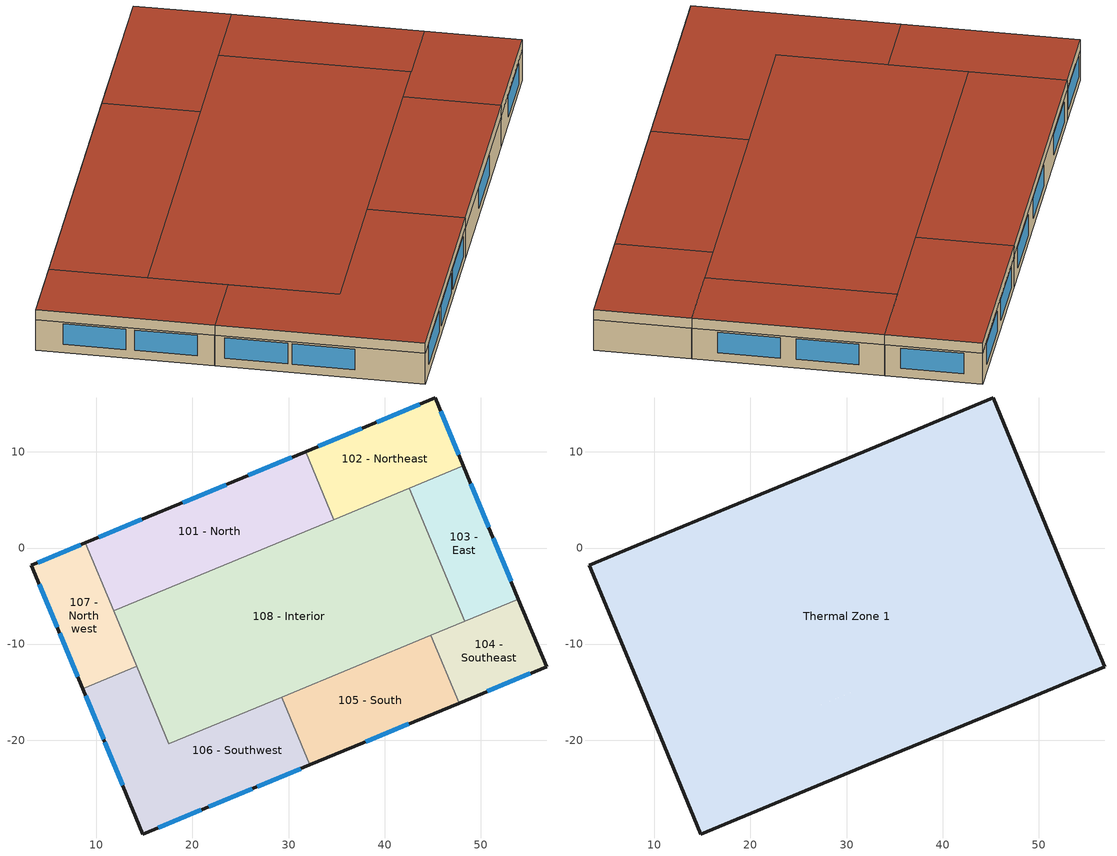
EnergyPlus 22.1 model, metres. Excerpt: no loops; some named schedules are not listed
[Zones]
101 - North
 floor adiabatic (2016 Zone 4 Slab-on-grade floor_ unheated): 11.79,-6.53 8.86,0.54 31.79,10.04 34.72,2.97 z0
 wall outside (2016 Zone 4 Above-grade steel-framed wall): 31.79,10.04 8.86,0.54 z0:2.74
 wall to 102 - Northeast (Interior Gypsum Board Wall): 34.72,2.97 31.79,10.04 z0:2.74
 wall to 108 - Interior (Interior Gypsum Board Wall): 11.79,-6.53 34.72,2.97 z0:2.74
 wall to 107 - Northwest (Interior Gypsum Board Wall): 8.86,0.54 11.79,-6.53 z0:2.74
 window (Construction 2): 14.74,2.98 10.23,1.11 / 23.51,6.61 19,4.74 / 30.33,9.43 25.83,7.57 z0.76:2.59
102 - Northeast
 floor adiabatic (2016 Zone 4 Slab-on-grade floor_ unheated): 34.72,2.97 31.79,10.04 45.27,15.62 48.2,8.55 z0
 wall outside (2016 Zone 4 Above-grade steel-framed wall): 48.2,8.55 45.27,15.62 31.79,10.04 z0:2.74
 wall to 103 - East (Interior Gypsum Board Wall): 42.58,6.22 48.2,8.55 z0:2.74
 wall to 108 - Interior (Interior Gypsum Board Wall): 34.72,2.97 42.58,6.22 z0:2.74
 window (Construction 2): 37.63,12.46 33.12,10.59 / 43.68,14.96 39.17,13.1 / 47.72,9.71 45.85,14.22 z0.76:2.59
103 - East
 floor adiabatic (2016 Zone 4 Slab-on-grade floor_ unheated): 48.33,-7.64 42.58,6.22 48.2,8.55 53.94,-5.32 z0
 wall outside (2016 Zone 4 Above-grade steel-framed wall): 53.94,-5.32 48.2,8.55 z0:2.74
 wall to 104 - Southeast (Interior Gypsum Board Wall): 48.33,-7.64 53.94,-5.32 z0:2.74
 wall to 108 - Interior (Interior Gypsum Board Wall): 42.58,6.22 48.33,-7.64 z0:2.74
 window (Construction 2): 50.83,2.19 48.96,6.7 / 53.17,-3.46 51.31,1.04 z0.76:2.59
104 - Southeast
 floor adiabatic (2016 Zone 4 Slab-on-grade floor_ unheated): 47.75,-16.14 44.83,-9.09 53.94,-5.32 56.86,-12.36 z0
 wall outside (2016 Zone 4 Above-grade steel-framed wall): 47.75,-16.14 56.86,-12.36 53.94,-5.32 z0:2.74
 wall to 105 - South (Interior Gypsum Board Wall): 44.83,-9.09 47.75,-16.14 z0:2.74
 wall to 108 - Interior (Interior Gypsum Board Wall): 48.33,-7.64 44.83,-9.09 z0:2.74
 window (Construction 2): 50.68,-14.92 55.18,-13.06 z0.76:2.59
105 - South
 floor adiabatic (2016 Zone 4 Slab-on-grade floor_ unheated): 32.2,-22.58 29.28,-15.53 44.83,-9.09 47.75,-16.14 z0
 wall outside (2016 Zone 4 Above-grade steel-framed wall): 32.2,-22.58 47.75,-16.14 z0:2.74
 wall to 106 - Southwest (Interior Gypsum Board Wall): 29.28,-15.53 32.2,-22.58 z0:2.74
 wall to 108 - Interior (Interior Gypsum Board Wall): 44.83,-9.09 29.28,-15.53 z0:2.74
 window (Construction 2): 38.02,-20.17 42.53,-18.3 z0.76:2.59
106 - Southwest
 floor adiabatic (2016 Zone 4 Slab-on-grade floor_ unheated): 14.84,-29.77 8.57,-14.64 14.18,-12.32 17.53,-20.4 29.28,-15.53 32.2,-22.58 z0
 wall outside (2016 Zone 4 Above-grade steel-framed wall): 8.57,-14.64 14.84,-29.77 32.2,-22.58 z0:2.74
 wall to 108 - Interior (Interior Gypsum Board Wall): 29.28,-15.53 17.53,-20.4 14.18,-12.32 z0:2.74
 wall to 107 - Northwest (Interior Gypsum Board Wall): 14.18,-12.32 8.57,-14.64 z0:2.74
 window (Construction 2): 26.75,-24.84 31.26,-22.97 / 21.7,-26.93 26.2,-25.06 / 16.43,-29.11 20.93,-27.25 / 10.88,-20.21 12.74,-24.72 / 8.87,-15.37 10.74,-19.88 z0.76:2.59
107 - Northwest
 floor adiabatic (2016 Zone 4 Slab-on-grade floor_ unheated): 8.57,-14.64 3.24,-1.78 8.86,0.54 14.18,-12.32 z0
 wall outside (2016 Zone 4 Above-grade steel-framed wall): 8.86,0.54 3.24,-1.78 8.57,-14.64 z0:2.74
 wall to 108 - Interior (Interior Gypsum Board Wall): 14.18,-12.32 11.79,-6.53 z0:2.74
 window (Construction 2): 6.19,-8.89 8.06,-13.4 / 4.06,-3.75 5.93,-8.26 / 8.39,0.35 3.88,-1.52 z0.76:2.59
108 - Interior
 floor adiabatic (2016 Zone 4 Slab-on-grade floor_ unheated): 17.53,-20.4 11.79,-6.53 42.58,6.22 48.33,-7.64 z0
Thermal Zone 1
 floor to 101 - North (Acoustic Tile Ceiling_Reversed): 11.79,-6.53 8.86,0.54 31.79,10.04 34.72,2.97 z2.74
 floor to 102 - Northeast (Acoustic Tile Ceiling_Reversed): 34.72,2.97 31.79,10.04 45.27,15.62 48.2,8.55 z2.74
 floor to 103 - East (Acoustic Tile Ceiling_Reversed): 48.33,-7.64 42.58,6.22 48.2,8.55 53.94,-5.32 z2.74
 floor to 104 - Southeast (Acoustic Tile Ceiling_Reversed): 47.75,-16.14 44.83,-9.09 53.94,-5.32 56.86,-12.36 z2.74
 floor to 105 - South (Acoustic Tile Ceiling_Reversed): 32.2,-22.58 29.28,-15.53 44.83,-9.09 47.75,-16.14 z2.74
 floor to 106 - Southwest (Acoustic Tile Ceiling_Reversed): 14.84,-29.77 8.57,-14.64 14.18,-12.32 17.53,-20.4 29.28,-15.53 32.2,-22.58 z2.74
 floor to 107 - Northwest (Acoustic Tile Ceiling_Reversed): 8.57,-14.64 3.24,-1.78 8.86,0.54 14.18,-12.32 z2.74
 floor to 108 - Interior (Acoustic Tile Ceiling_Reversed): 17.53,-20.4 11.79,-6.53 42.58,6.22 48.33,-7.64 z2.74
 wall outside (2016 Zone 4 Above-grade steel-framed wall): 31.79,10.04 8.86,0.54 3.24,-1.78 8.57,-14.64 14.84,-29.77 32.2,-22.58 47.75,-16.14 56.86,-12.36 53.94,-5.32 48.2,8.55 45.27,15.62 31.79,10.04 z2.74:3.66
 roof outside (2016 Zone 4 Insulation entirely above deck): 34.72,2.97 31.79,10.04 8.86,0.54 11.79,-6.53 z3.66; 48.2,8.55 45.27,15.62 31.79,10.04 34.72,2.97 z3.66; 53.94,-5.32 48.2,8.55 42.58,6.22 48.33,-7.64 z3.66; 56.86,-12.36 53.94,-5.32 44.83,-9.09 47.75,-16.14 z3.66; 47.75,-16.14 44.83,-9.09 29.28,-15.53 32.2,-22.58 z3.66; 32.2,-22.58 29.28,-15.53 17.53,-20.4 14.18,-12.32 8.57,-14.64 14.84,-29.77 z3.66; 14.18,-12.32 8.86,0.54 3.24,-1.78 8.57,-14.64 z3.66; 48.33,-7.64 42.58,6.22 11.79,-6.53 17.53,-20.4 z3.66
[Building]
SubjectBuilding
[Site:Location]
Indianapolis Intl_ IN_ USA_Site: Latitude {deg}=39.732; Longitude {deg}=-86.279; Time Zone {hr}=-5; Elevation {m}=240.792
[Site:GroundReflectance]
0.2, 0.2, 0.2, 0.2, 0.2, 0.2, 0.2, 0.2, 0.2, 0.2, 0.2, 0.2
[SizingPeriod:DesignDay] Barometric Pressure {Pa}=98465.9; Wind Direction {deg}=0; Rain Indicator=No; Snow Indicator=No
Name | Month | Day of Month | Day Type | Maximum Dry-Bulb Temperature {C} | Daily Dry-Bulb Temperature Range {deltaC} | Dry-Bulb Temperature Range Modifier Type | Humidity Condition Type | Wetbulb or DewPoint at Maximum Dry-Bulb {C} | Wind Speed {m/s} | Daylight Saving Time Indicator | Solar Model Indicator | Sky Clearness | Dry-Bulb Temperature Range Modifier Day Schedule | Humidity Condition Day Schedule | Beam Solar Day Schedule | Diffuse Solar Day Schedule
00:HDD_Indianapolis Intl_ IN_ USA | 1 | 15 | WinterDesignDay | -16.3333 | 0 | DefaultMultipliers | Wetbulb | -17.3049 | 18.04 | No | ASHRAEClearSky | 0
01:CDD_Indianapolis Intl_ IN_ USA_January | 1 | 21 | SummerDesignDay | 8.64445 |  | DifferenceSchedule | WetBulbProfileDifferenceSchedule | 8.32917 | 9.02 | No | Schedule |  | DrybulbTemperatureScheduleDayForDesignWeather_January | WetbulbTemperatureScheduleDayForDesignWeather_January | BeamRadiationScheduleDayForDesignWeather_January | DiffuseRadiationScheduleDayForDesignWeather_January
02:CDD_Indianapolis Intl_ IN_ USA_February | 2 | 21 | SummerDesignDay | 10.7222 |  | DifferenceSchedule | WetBulbProfileDifferenceSchedule | 10.7222 | 9.02 | No | Schedule |  | DrybulbTemperatureScheduleDayForDesignWeather_February | WetbulbTemperatureScheduleDayForDesignWeather_February | BeamRadiationScheduleDayForDesignWeather_February | DiffuseRadiationScheduleDayForDesignWeather_February
03:CDD_Indianapolis Intl_ IN_ USA_March | 3 | 21 | SummerDesignDay | 16.8333 |  | DifferenceSchedule | WetBulbProfileDifferenceSchedule | 16.1057 | 9.02 | Yes | Schedule |  | DrybulbTemperatureScheduleDayForDesignWeather_March | WetbulbTemperatureScheduleDayForDesignWeather_March | BeamRadiationScheduleDayForDesignWeather_March | DiffuseRadiationScheduleDayForDesignWeather_March
[Material]
Name | Roughness | Thickness {m} | Conductivity {W/m-K} | Density {kg/m3} | Specific Heat {J/kg-K} | Thermal Absorptance | Solar Absorptance | Visible Absorptance
2016 Zone 4 Above-grade steel-framed wall_3.5-in cavity_ 16-in o.c. steel frame_ R-13 batt | MediumRough | 0.0889 | 0.084131 | 54.4573 | 837.36 | 0.9 | 0.7 | 0.7
2016 Zone 4 Above-grade steel-framed wall_3/4-in HW stucco | MediumRough | 0.01905 | 1.35214 | 1922.02 | 837.36 | 0.675 | 0.675 | 0.675
2016 Zone 4 Above-grade steel-framed wall_5/8-in gypsum board; Interior Gypsum Board Wall_5/8-in gypsum board; Interior Gypsum Board Wall_5/8-in gypsum board 1 | MediumRough | 0.015875 | 0.160093 | 800.842 | 1088.57 | 0.45 | 0.45 | 0.45
2016 Zone 4 Above-grade steel-framed wall_5/8-in gypsum board 1 | MediumRough | 0.015875 | 0.160093 | 800.842 | 1088.57 | 0.9 | 0.7 | 0.7
2016 Zone 4 Above-grade steel-framed wall_R-7.5 board insulation | MediumRough | 0.0381 | 0.0288514 | 40.0421 | 1465.38 | 0.9 | 0.7 | 0.7
2016 Zone 4 Insulation entirely above deck_22-gauge steel roof deck | MediumRough | 0.0008636 | 54.4861 | 7832.24 | 502.416 | 0.45 | 0.45 | 0.45
2016 Zone 4 Insulation entirely above deck_R-30 board insulation | MediumRough | 0.1524 | 0.0288514 | 40.0421 | 1465.38 | 0.675 | 0.675 | 0.675
2016 Zone 4 Slab-on-grade floor_ unheated_6 in. HW concrete | MediumRough | 0.0762 | 1.94708 | 2242.36 | 921.096 | 0.675 | 0.675 | 0.675
2016 Zone 4 Slab-on-grade floor_ unheated_6 in. HW concrete 1 | MediumRough | 0.0762 | 1.94708 | 2242.36 | 921.096 | 0.9 | 0 | 0
Acoustic Tile Ceiling_Acoustic Tile; Acoustic Tile Ceiling_Acoustic Tile 1 | MediumRough | 0.009525 | 0.0605757 | 368.387 | 586.152 | 0.45 | 0.45 | 0.45
Interior Gypsum Board Wall_3.5-in cavity_ 16-in o.c. steel frame_ no insul | MediumRough | 0.0889 | 0.1 | 46.4488 | 1400 | 0.9 | 0.7 | 0.7
Material 1 | MediumRough | 0.0762 | 0.0288514 | 40.0421 | 1465.38 | 0.9 | 0.7 | 0.7
Material 2 | Rough | 0.3 | 1.04 | 2243 | 837 | 0.9 | 0.7 | 0.7
[WindowMaterial:SimpleGlazingSystem]
2016 Zone 4 Metal framing_ fixed: U-Factor {W/m2-K}=2.15774; Solar Heat Gain Coefficient=0.36; Visible Transmittance=0.396
[Construction]
2016 Zone 4 Above-grade steel-framed wall: 2016 Zone 4 Above-grade steel-framed wall_3/4-in HW stucco, 2016 Zone 4 Above-grade steel-framed wall_5/8-in gypsum board 1, 2016 Zone 4 Above-grade steel-framed wall_R-7.5 board insulation, 2016 Zone 4 Above-grade steel-framed wall_3.5-in cavity_ 16-in o.c. steel frame_ R-13 batt, 2016 Zone 4 Above-grade steel-framed wall_5/8-in gypsum board
2016 Zone 4 Insulation entirely above deck: 2016 Zone 4 Insulation entirely above deck_R-30 board insulation, 2016 Zone 4 Insulation entirely above deck_22-gauge steel roof deck
2016 Zone 4 Slab-on-grade floor_ unheated: 2016 Zone 4 Slab-on-grade floor_ unheated_6 in. HW concrete 1, 2016 Zone 4 Slab-on-grade floor_ unheated_6 in. HW concrete
Acoustic Tile Ceiling_Reversed: Acoustic Tile Ceiling_Acoustic Tile 1, Acoustic Tile Ceiling_Acoustic Tile
Construction 1: Material 2
Construction 2: 2016 Zone 4 Metal framing_ fixed
Interior Gypsum Board Wall: Interior Gypsum Board Wall_5/8-in gypsum board 1, Interior Gypsum Board Wall_3.5-in cavity_ 16-in o.c. steel frame_ no insul, Interior Gypsum Board Wall_5/8-in gypsum board
[Zone] Multiplier=1; Part of Total Floor Area=Yes
Name | Zone Inside Convection Algorithm
101 - North; 102 - Northeast; 103 - East; 104 - Southeast; 105 - South; 106 - Southwest; 107 - Northwest; 108 - Interior
Thermal Zone 1 | TARP
[People] Number of People Schedule=90.1 Office Occupancy_WDD_OFF; Number of People Calculation Method=Area/Person; Fraction Radiant=0.7; Sensible Heat Fraction=0.544444; Activity Level Schedule=Schedule_SchType_Constant; Carbon Dioxide Generation Rate {m3/s-W}=4.298e-08
Name | Zone or ZoneList or Space or SpaceList | Floor Area per Person {m2/person}
101 - North_People_ | 101 - North | 18.5806
102 - Northeast_People_ | 102 - Northeast | 18.5806
103 - East_People_ | 103 - East | 18.5806
104 - Southeast_People_ | 104 - Southeast | 9.290304
105 - South_People_ | 105 - South | 18.5806
106 - Southwest_People_ | 106 - Southwest | 18.5806
107 - Northwest_People_ | 107 - Northwest | 18.5806
108 - Interior_People_ | 108 - Interior | 18.5806
[Lights] Schedule=90.1 Office Lights/Elec_WDD_OFF; Design Level Calculation Method=LightingLevel; Return Air Fraction=0; Fraction Radiant=0.289; Fraction Visible=0.267; Fraction Replaceable=0
Name | Zone or ZoneList or Space or SpaceList | Lighting Level {W}
101 - North_OHLight | 101 - North | 1284.38
102 - Northeast_OHLight | 102 - Northeast | 754.518
103 - East_OHLight | 103 - East | 616.258
104 - Southeast_OHLight | 104 - Southeast | 585.148
105 - South_OHLight | 105 - South | 867.622
106 - Southwest_OHLight | 106 - Southwest | 1327.91
107 - Northwest_OHLight | 107 - Northwest | 571.411
108 - Interior_OHLight | 108 - Interior | 2943.66
[ElectricEquipment] Schedule=90.1 Office Lights/Elec_WDD_OFF; Fraction Latent=0
Name | Zone or ZoneList or Space or SpaceList | Design Level Calculation Method | Watts per Zone Floor Area {W/m2} | Fraction Radiant | Fraction Lost | Design Level {W}
101 - North_ElectricEqpt | 101 - North | Watts/Area | 8.07293 | 0.25 | 0
102 - Northeast_ElectricEqpt | 102 - Northeast | Watts/Area | 8.07293 | 0.25 | 0
103 - East_ElectricEqpt | 103 - East | Watts/Area | 8.07293 | 0.25 | 0
104 - Southeast_ElectricEqpt | 104 - Southeast | Watts/Area | 10.76391 | 0.25 | 0
105 - South_ElectricEqpt | 105 - South | Watts/Area | 8.07293 | 0.25 | 0
106 - Southwest_ElectricEqpt | 106 - Southwest | Watts/Area | 8.07293 | 0.25 | 0
107 - Northwest_ElectricEqpt | 107 - Northwest | Watts/Area | 8.07293 | 0.25 | 0
108 - Interior_ElectricEqpt | 108 - Interior | Watts/Area | 8.07293 | 0.25 | 0
Ceiling Space for 101 - North_LightHeatGainFrom_101 - North | Thermal Zone 1 | EquipmentLevel |  | 0 |  | 618.404
Ceiling Space for 102 - Northeast_LightHeatGainFrom_102 - Northeast | Thermal Zone 1 | EquipmentLevel |  | 0 |  | 363.287
Ceiling Space for 103 - East_LightHeatGainFrom_103 - East | Thermal Zone 1 | EquipmentLevel |  | 0 |  | 296.717
Ceiling Space for 104 - Southeast_LightHeatGainFrom_104 - Southeast | Thermal Zone 1 | EquipmentLevel |  | 0 |  | 281.738
Ceiling Space for 105 - South_LightHeatGainFrom_105 - South | Thermal Zone 1 | EquipmentLevel |  | 0 |  | 417.744
Ceiling Space for 106 - Southwest_LightHeatGainFrom_106 - Southwest | Thermal Zone 1 | EquipmentLevel |  | 0 |  | 639.365
Ceiling Space for 107 - Northwest_LightHeatGainFrom_107 - Northwest | Thermal Zone 1 | EquipmentLevel |  | 0 |  | 275.124
Ceiling Space for 108 - Interior_LightHeatGainFrom_108 - Interior | Thermal Zone 1 | EquipmentLevel |  | 0 |  | 1417.32
[OtherEquipment] Fuel Type=None; Schedule=GroundFloorandWallHeatLoss_Sch; Design Level Calculation Method=EquipmentLevel; Fraction Latent=0; Fraction Radiant=0; Fraction Lost=0
Name | Zone or ZoneList or Space or SpaceList | Design Level {W}
101 - North_FloorSlabHeatLoss | 101 - North | -762.237
102 - Northeast_FloorSlabHeatLoss | 102 - Northeast | -556.901
103 - East_FloorSlabHeatLoss | 103 - East | -413.484
104 - Southeast_FloorSlabHeatLoss | 104 - Southeast | -403.741
105 - South_FloorSlabHeatLoss | 105 - South | -515.985
106 - Southwest_FloorSlabHeatLoss | 106 - Southwest | -929.633
107 - Northwest_FloorSlabHeatLoss | 107 - Northwest | -457.383
[ZoneInfiltration:DesignFlowRate] Design Flow Rate Calculation Method=AirChanges/Hour; Air Changes per Hour {1/hr}=0.2; Constant Term Coefficient=1; Temperature Term Coefficient=0; Velocity Term Coefficient=0; Velocity Squared Term Coefficient=0
Name | Zone or ZoneList | Schedule
101 - North_Infiltration | 101 - North | 101 - North_Infiltration_Schedule
102 - Northeast_Infiltration | 102 - Northeast | 102 - Northeast_Infiltration_Schedule
103 - East_Infiltration | 103 - East | 103 - East_Infiltration_Schedule
104 - Southeast_Infiltration | 104 - Southeast | 104 - Southeast_Infiltration_Schedule
105 - South_Infiltration | 105 - South | 105 - South_Infiltration_Schedule
106 - Southwest_Infiltration | 106 - Southwest | 106 - Southwest_Infiltration_Schedule
107 - Northwest_Infiltration | 107 - Northwest | 107 - Northwest_Infiltration_Schedule
[AvailabilityManager:NightCycle]
Availability Manager Night Cycle 1: Applicability Schedule=Always On Discrete; Fan Schedule=S04.1 - Dehumid 40% Elec_Availability; Control Type=CycleOnAny; Thermostat Tolerance {deltaC}=1; Cycling Run Time Control Type=FixedRunTime; Cycling Run Time {s}=3600
[AvailabilityManager:Scheduled]
AirLoopHVACOutdoorAirSystem Availability Manager: Schedule=Always On Discrete
[Foundation:Kiva]
Foundation Kiva 1: Initial Indoor Air Temperature {C}=20; Interior Horizontal Insulation Material=Material 1; Interior Horizontal Insulation Depth {m}=0; Interior Horizontal Insulation Width {m}=0.6096; Wall Height Above Grade {m}=0.2; Wall Depth Below Slab {m}=0; Footing Wall Construction=Construction 1
[Foundation:Kiva:Settings]
Soil Conductivity {W/m-K}=1.38459; Soil Density {kg/m3}=1200; Soil Specific Heat {J/kg-K}=1200; Ground Solar Absorptivity=0.9; Ground Thermal Absorptivity=0.9; Ground Surface Roughness {m}=0.03; Far-Field Width {m}=40; Deep-Ground Boundary Condition=ZeroFlux; Deep-Ground Depth {m}=40; Minimum Cell Dimension {m}=0.02; Maximum Cell Growth Coefficient=1.5; Simulation Timestep=Timestep
[EnergyManagementSystem:Actuator]
Energy_Management_System_Actuator_1: Actuated Component Unique=DehumidReheatCoil_Sch; Actuated Component Type=Schedule:Compact; Actuated Component Control Type=Schedule Value
[EnergyManagementSystem:Program]
Energy_Management_System_Program_1: IF (Energy_Management_System_Sensor_1== 0); SET Energy_Management_System_Actuator_1 = 0; ELSE; SET Energy_Management_System_Actuator_1 = NULL; ENDIF
[EnergyManagementSystem:ProgramCallingManager]
Energy Management System Program Calling Manager 1: InsideHVACSystemIterationLoop; Energy_Management_System_Program_1
[Schedule:Year]
90.1 Office Lights/Elec_WDD_OFF: Schedule_869358439, 1, 1, 12, 31
101 - North_Infiltration_Schedule: Schedule_2025797636, 1, 1, 12, 31
102 - Northeast_Infiltration_Schedule: Schedule_2025797635, 1, 1, 12, 31
103 - East_Infiltration_Schedule: Schedule_2025797634, 1, 1, 12, 31
104 - Southeast_Infiltration_Schedule: Schedule_2025797633, 1, 1, 12, 31
105 - South_Infiltration_Schedule: Schedule_2025797632, 1, 1, 12, 31
106 - Southwest_Infiltration_Schedule: Schedule_2025797631, 1, 1, 12, 31
107 - Northwest_Infiltration_Schedule: Schedule_2025797637, 1, 1, 12, 31
90.1 Office Occupancy_WDD_OFF: Schedule_1605271348, 1, 1, 12, 31
S04.1 - Dehumid 40% Elec_Availability: Schedule_2025797638, 1, 1, 12, 31
[Schedule:Week:Daily]
Schedule_869358439: Schedule869358439_Profile_Profile_4, Schedule869358439_Profile_Profile_2, Schedule869358439_Profile_Profile_2, Schedule869358439_Profile_Profile_2, Schedule869358439_Profile_Profile_2, Schedule869358439_Profile_Profile_2, Schedule869358439_Profile_Profile_3, Schedule869358439_Profile_Profile_4, Schedule869358439_Profile_Profile_1, Daily_AlwaysOff, Schedule869358439_Profile_Profile_4, Schedule869358439_Profile_Profile_4
Schedule_1605271348: Schedule1605271348_Profile_Profile_4, Schedule1605271348_Profile_Profile_2, Schedule1605271348_Profile_Profile_2, Schedule1605271348_Profile_Profile_2, Schedule1605271348_Profile_Profile_2, Schedule1605271348_Profile_Profile_2, Schedule1605271348_Profile_Profile_3, Schedule1605271348_Profile_Profile_4, Schedule1605271348_Profile_Profile_1, Daily_AlwaysOff, Schedule1605271348_Profile_Profile_4, Schedule1605271348_Profile_Profile_4
Schedule_2025797631: Schedule141761181_Profile_Profile_3, Schedule141761181_Profile_Profile_2, Schedule141761181_Profile_Profile_2, Schedule141761181_Profile_Profile_2, Schedule141761181_Profile_Profile_2, Schedule141761181_Profile_Profile_2, Schedule141761181_Profile_Profile_3, Schedule141761181_Profile_Profile_3, Schedule141761181_Profile_Profile_1, HeatingDesignDay_SpaceInfiltration, Schedule141761181_Profile_Profile_3, Schedule141761181_Profile_Profile_3
Schedule_2025797632: Schedule141761181_Profile_Profile_6, Schedule141761181_Profile_Profile_5, Schedule141761181_Profile_Profile_5, Schedule141761181_Profile_Profile_5, Schedule141761181_Profile_Profile_5, Schedule141761181_Profile_Profile_5, Schedule141761181_Profile_Profile_6, Schedule141761181_Profile_Profile_6, Schedule141761181_Profile_Profile_4, HeatingDesignDay_SpaceInfiltration 1, Schedule141761181_Profile_Profile_6, Schedule141761181_Profile_Profile_6
Schedule_2025797633: Schedule141761181_Profile_Profile_9, Schedule141761181_Profile_Profile_8, Schedule141761181_Profile_Profile_8, Schedule141761181_Profile_Profile_8, Schedule141761181_Profile_Profile_8, Schedule141761181_Profile_Profile_8, Schedule141761181_Profile_Profile_9, Schedule141761181_Profile_Profile_9, Schedule141761181_Profile_Profile_7, HeatingDesignDay_SpaceInfiltration 2, Schedule141761181_Profile_Profile_9, Schedule141761181_Profile_Profile_9
Schedule_2025797634: Schedule141761181_Profile_Profile_12, Schedule141761181_Profile_Profile_11, Schedule141761181_Profile_Profile_11, Schedule141761181_Profile_Profile_11, Schedule141761181_Profile_Profile_11, Schedule141761181_Profile_Profile_11, Schedule141761181_Profile_Profile_12, Schedule141761181_Profile_Profile_12, Schedule141761181_Profile_Profile_10, HeatingDesignDay_SpaceInfiltration 3, Schedule141761181_Profile_Profile_12, Schedule141761181_Profile_Profile_12
Schedule_2025797635: Schedule141761181_Profile_Profile_15, Schedule141761181_Profile_Profile_14, Schedule141761181_Profile_Profile_14, Schedule141761181_Profile_Profile_14, Schedule141761181_Profile_Profile_14, Schedule141761181_Profile_Profile_14, Schedule141761181_Profile_Profile_15, Schedule141761181_Profile_Profile_15, Schedule141761181_Profile_Profile_13, HeatingDesignDay_SpaceInfiltration 4, Schedule141761181_Profile_Profile_15, Schedule141761181_Profile_Profile_15
Schedule_2025797636: Schedule141761181_Profile_Profile_18, Schedule141761181_Profile_Profile_17, Schedule141761181_Profile_Profile_17, Schedule141761181_Profile_Profile_17, Schedule141761181_Profile_Profile_17, Schedule141761181_Profile_Profile_17, Schedule141761181_Profile_Profile_18, Schedule141761181_Profile_Profile_18, Schedule141761181_Profile_Profile_16, HeatingDesignDay_SpaceInfiltration 5, Schedule141761181_Profile_Profile_18, Schedule141761181_Profile_Profile_18
Schedule_2025797637: Schedule141761181_Profile_Profile_21, Schedule141761181_Profile_Profile_20, Schedule141761181_Profile_Profile_20, Schedule141761181_Profile_Profile_20, Schedule141761181_Profile_Profile_20, Schedule141761181_Profile_Profile_20, Schedule141761181_Profile_Profile_21, Schedule141761181_Profile_Profile_21, Schedule141761181_Profile_Profile_19, HeatingDesignDay_SpaceInfiltration 6, Schedule141761181_Profile_Profile_21, Schedule141761181_Profile_Profile_21
[Schedule:Day:Interval]
Schedule869358439_Profile_Profile_4: No, 24:00, 0.05
Schedule869358439_Profile_Profile_2: No, 05:00, 0.05, 07:00, 0.1, 08:00, 0.3, 12:00, 0.9, 13:00, 0.8, 17:00, 0.9, 18:00, 0.5, 20:00, 0.3, 22:00, 0.2, 23:00, 0.1, 24:00, 0.05
Schedule869358439_Profile_Profile_3: No, 06:00, 0.05, 08:00, 0.1, 12:00, 0.3, 17:00, 0.15, 24:00, 0.05
Schedule869358439_Profile_Profile_1: No, 05:00, 0.05, 23:00, 1, 24:00, 0.05
Daily_AlwaysOff; HeatingDesignDay_SpaceInfiltration; HeatingDesignDay_SpaceInfiltration 1; HeatingDesignDay_SpaceInfiltration 2; HeatingDesignDay_SpaceInfiltration 3; HeatingDesignDay_SpaceInfiltration 4; HeatingDesignDay_SpaceInfiltration 5; HeatingDesignDay_SpaceInfiltration 6: No, 24:00, 0
BeamRadiationScheduleDayForDesignWeather_February: No, 00:10, 0, 00:20, 0, 00:30, 0, 00:40, 0, 00:50, 0, 01:00, 0, 01:10, 0, 01:20, 0, 01:30, 0, 01:40, 0, 01:50, 0, 02:00, 0, 02:10, 0, 02:20, 0, 02:30, 0, 02:40, 0, 02:50, 0, 03:00, 0, 03:10, 0, 03:20, 0, 03:30, 0, 03:40, 0, 03:50, 0, 04:00, 0, 04:10, 0, 04:20, 0, 04:30, 0, 04:40, 0, 04:50, 0, 05:00, 0, 05:10, 0, 05:20, 0, 05:30, 0, 05:40, 0, 05:50, 0, 06:00, 0, 06:10, 0, 06:20, 0, 06:30, 0, 06:40, 0, 06:50, 0, 07:00, 0, 07:10, 0, 07:20, 0, 07:30, 0, 07:40, 37.9422, 07:50, 113.827, 08:00, 189.711, 08:10, 265.595, 08:20, 341.48, 08:30, 417.364, 08:40, 475.481, 08:50, 515.832, 09:00, 556.183, 09:10, 596.533, 09:20, 636.884, 09:30, 677.235, 09:40, 706.724, 09:50, 725.351, 10:00, 743.979, 10:10, 762.606, 10:20, 781.234, 10:30, 799.861, 10:40, 813.862, 10:50, 823.235, 11:00, 832.609, 11:10, 841.982, 11:20, 851.356, 11:30, 860.729, 11:40, 867.424, 11:50, 871.44, 12:00, 875.456, 12:10, 879.472, 12:20, 883.488, 12:30, 887.504, 12:40, 889.482, 12:50, 889.422, 13:00, 889.362, 13:10, 889.302, 13:20, 889.242, 13:30, 889.182, 13:40, 887.075, 13:50, 882.922, 14:00, 878.768, 14:10, 874.615, 14:20, 870.461, 14:30, 866.307, 14:40, 859.44, 14:50, 849.861, 15:00, 840.281, 15:10, 830.701, 15:20, 821.121, 15:30, 811.541, 15:40, 797.235, 15:50, 778.201, 16:00, 759.168, 16:10, 740.134, 16:20, 721.101, 16:30, 702.068, 16:40, 671.822, 16:50, 630.365, 17:00, 588.908, 17:10, 547.45, 17:20, 505.993, 17:30, 464.536, 17:40, 406.823, 17:50, 332.855, 18:00, 258.887, 18:10, 184.92, 18:20, 110.952, 18:30, 36.9839, 18:40, 0, 18:50, 0, 19:00, 0, 19:10, 0, 19:20, 0, 19:30, 0, 19:40, 0, 19:50, 0, 20:00, 0, 20:10, 0, 20:20, 0, 20:30, 0, 20:40, 0, 20:50, 0, 21:00, 0, 21:10, 0, 21:20, 0, 21:30, 0, 21:40, 0, 21:50, 0, 22:00, 0, 22:10, 0, 22:20, 0, 22:30, 0, 22:40, 0, 22:50, 0, 23:00, 0, 23:10, 0, 23:20, 0, 23:30, 0, 23:40, 0, 23:50, 0, 24:00, 0
BeamRadiationScheduleDayForDesignWeather_January: No, 00:10, 0, 00:20, 0, 00:30, 0, 00:40, 0, 00:50, 0, 01:00, 0, 01:10, 0, 01:20, 0, 01:30, 0, 01:40, 0, 01:50, 0, 02:00, 0, 02:10, 0, 02:20, 0, 02:30, 0, 02:40, 0, 02:50, 0, 03:00, 0, 03:10, 0, 03:20, 0, 03:30, 0, 03:40, 0, 03:50, 0, 04:00, 0, 04:10, 0, 04:20, 0, 04:30, 0, 04:40, 0, 04:50, 0, 05:00, 0, 05:10, 0, 05:20, 0, 05:30, 0, 05:40, 0, 05:50, 0, 06:00, 0, 06:10, 0, 06:20, 0, 06:30, 0, 06:40, 0, 06:50, 0, 07:00, 0, 07:10, 0, 07:20, 0, 07:30, 0, 07:40, 20.5762, 07:50, 61.7285, 08:00, 102.881, 08:10, 144.033, 08:20, 185.185, 08:30, 226.338, 08:40, 277.595, 08:50, 338.956, 09:00, 400.317, 09:10, 461.679, 09:20, 523.04, 09:30, 584.401, 09:40, 627.56, 09:50, 652.517, 10:00, 677.473, 10:10, 702.43, 10:20, 727.386, 10:30, 752.343, 10:40, 770.653, 10:50, 782.317, 11:00, 793.98, 11:10, 805.644, 11:20, 817.308, 11:30, 828.972, 11:40, 837.165, 11:50, 841.889, 12:00, 846.614, 12:10, 851.338, 12:20, 856.062, 12:30, 860.786, 12:40, 862.975, 12:50, 862.629, 13:00, 862.283, 13:10, 861.937, 13:20, 861.591, 13:30, 861.246, 13:40, 858.302, 13:50, 852.762, 14:00, 847.221, 14:10, 841.68, 14:20, 836.14, 14:30, 830.599, 14:40, 821.33, 14:50, 808.333, 15:00, 795.335, 15:10, 782.338, 15:20, 769.341, 15:30, 756.343, 15:40, 735.836, 15:50, 707.817, 16:00, 679.799, 16:10, 651.781, 16:20, 623.763, 16:30, 595.744, 16:40, 546.743, 16:50, 476.758, 17:00, 406.773, 17:10, 336.789, 17:20, 266.804, 17:30, 196.819, 17:40, 148.341, 17:50, 121.37, 18:00, 94.399, 18:10, 67.4278, 18:20, 40.4567, 18:30, 13.4856, 18:40, 0, 18:50, 0, 19:00, 0, 19:10, 0, 19:20, 0, 19:30, 0, 19:40, 0, 19:50, 0, 20:00, 0, 20:10, 0, 20:20, 0, 20:30, 0, 20:40, 0, 20:50, 0, 21:00, 0, 21:10, 0, 21:20, 0, 21:30, 0, 21:40, 0, 21:50, 0, 22:00, 0, 22:10, 0, 22:20, 0, 22:30, 0, 22:40, 0, 22:50, 0, 23:00, 0, 23:10, 0, 23:20, 0, 23:30, 0, 23:40, 0, 23:50, 0, 24:00, 0
BeamRadiationScheduleDayForDesignWeather_March: No, 00:10, 0, 00:20, 0, 00:30, 0, 00:40, 0, 00:50, 0, 01:00, 0, 01:10, 0, 01:20, 0, 01:30, 0, 01:40, 0, 01:50, 0, 02:00, 0, 02:10, 0, 02:20, 0, 02:30, 0, 02:40, 0, 02:50, 0, 03:00, 0, 03:10, 0, 03:20, 0, 03:30, 0, 03:40, 0, 03:50, 0, 04:00, 0, 04:10, 0, 04:20, 0, 04:30, 0, 04:40, 0, 04:50, 0, 05:00, 0, 05:10, 0, 05:20, 0, 05:30, 0, 05:40, 0, 05:50, 0, 06:00, 0, 06:10, 0, 06:20, 0, 06:30, 0, 06:40, 26.6525, 06:50, 79.9576, 07:00, 133.263, 07:10, 186.568, 07:20, 239.873, 07:30, 293.178, 07:40, 345.943, 07:50, 398.17, 08:00, 450.397, 08:10, 502.623, 08:20, 554.85, 08:30, 607.076, 08:40, 644.97, 08:50, 668.531, 09:00, 692.092, 09:10, 715.652, 09:20, 739.213, 09:30, 762.774, 09:40, 780.758, 09:50, 793.164, 10:00, 805.571, 10:10, 817.977, 10:20, 830.383, 10:30, 842.79, 10:40, 852.292, 10:50, 858.891, 11:00, 865.49, 11:10, 872.088, 11:20, 878.687, 11:30, 885.286, 11:40, 889.973, 11:50, 892.75, 12:00, 895.526, 12:10, 898.302, 12:20, 901.078, 12:30, 903.855, 12:40, 905.064, 12:50, 904.707, 13:00, 904.349, 13:10, 903.992, 13:20, 903.634, 13:30, 903.277, 13:40, 901.31, 13:50, 897.734, 14:00, 894.159, 14:10, 890.583, 14:20, 887.008, 14:30, 883.432, 14:40, 877.79, 14:50, 870.08, 15:00, 862.371, 15:10, 854.662, 15:20, 846.953, 15:30, 839.244, 15:40, 828.227, 15:50, 813.901, 16:00, 799.576, 16:10, 785.251, 16:20, 770.926, 16:30, 756.601, 16:40, 735.513, 16:50, 707.663, 17:00, 679.813, 17:10, 651.963, 17:20, 624.113, 17:30, 596.263, 17:40, 550.15, 17:50, 485.774, 18:00, 421.397, 18:10, 357.021, 18:20, 292.645, 18:30, 228.269, 18:40, 179.741, 18:50, 147.061, 19:00, 114.38, 19:10, 81.7003, 19:20, 49.0202, 19:30, 16.3401, 19:40, 0, 19:50, 0, 20:00, 0, 20:10, 0, 20:20, 0, 20:30, 0, 20:40, 0, 20:50, 0, 21:00, 0, 21:10, 0, 21:20, 0, 21:30, 0, 21:40, 0, 21:50, 0, 22:00, 0, 22:10, 0, 22:20, 0, 22:30, 0, 22:40, 0, 22:50, 0, 23:00, 0, 23:10, 0, 23:20, 0, 23:30, 0, 23:40, 0, 23:50, 0, 24:00, 0
DiffuseRadiationScheduleDayForDesignWeather_February: No, 00:10, 0, 00:20, 0, 00:30, 0, 00:40, 0, 00:50, 0, 01:00, 0, 01:10, 0, 01:20, 0, 01:30, 0, 01:40, 0, 01:50, 0, 02:00, 0, 02:10, 0, 02:20, 0, 02:30, 0, 02:40, 0, 02:50, 0, 03:00, 0, 03:10, 0, 03:20, 0, 03:30, 0, 03:40, 0, 03:50, 0, 04:00, 0, 04:10, 0, 04:20, 0, 04:30, 0, 04:40, 0, 04:50, 0, 05:00, 0, 05:10, 0, 05:20, 0, 05:30, 0, 05:40, 0, 05:50, 0, 06:00, 0, 06:10, 0, 06:20, 0, 06:30, 0, 06:40, 0, 06:50, 0, 07:00, 0, 07:10, 0, 07:20, 0, 07:30, 0, 07:40, 3.20916, 07:50, 9.62748, 08:00, 16.0458, 08:10, 22.4641, 08:20, 28.8824, 08:30, 35.3007, 08:40, 40.7966, 08:50, 45.3701, 09:00, 49.9436, 09:10, 54.5171, 09:20, 59.0906, 09:30, 63.6641, 09:40, 67.4369, 09:50, 70.409, 10:00, 73.3812, 10:10, 76.3533, 10:20, 79.3255, 10:30, 82.2976, 10:40, 84.6937, 10:50, 86.5138, 11:00, 88.3338, 11:10, 90.1539, 11:20, 91.9739, 11:30, 93.794, 11:40, 95.1365, 11:50, 96.0014, 12:00, 96.8663, 12:10, 97.7312, 12:20, 98.5961, 12:30, 99.4611, 12:40, 99.8868, 12:50, 99.8735, 13:00, 99.8602, 13:10, 99.8468, 13:20, 99.8335, 13:30, 99.8201, 13:40, 99.3671, 13:50, 98.4744, 14:00, 97.5817, 14:10, 96.689, 14:20, 95.7962, 14:30, 94.9035, 14:40, 93.5313, 14:50, 91.6795, 15:00, 89.8278, 15:10, 87.976, 15:20, 86.1242, 15:30, 84.2725, 15:40, 81.8402, 15:50, 78.8273, 16:00, 75.8144, 16:10, 72.8016, 16:20, 69.7887, 16:30, 66.7759, 16:40, 62.9522, 16:50, 58.3176, 17:00, 53.6831, 17:10, 49.0486, 17:20, 44.414, 17:30, 39.7795, 17:40, 34.3404, 17:50, 28.0967, 18:00, 21.853, 18:10, 15.6093, 18:20, 9.36556, 18:30, 3.12185, 18:40, 0, 18:50, 0, 19:00, 0, 19:10, 0, 19:20, 0, 19:30, 0, 19:40, 0, 19:50, 0, 20:00, 0, 20:10, 0, 20:20, 0, 20:30, 0, 20:40, 0, 20:50, 0, 21:00, 0, 21:10, 0, 21:20, 0, 21:30, 0, 21:40, 0, 21:50, 0, 22:00, 0, 22:10, 0, 22:20, 0, 22:30, 0, 22:40, 0, 22:50, 0, 23:00, 0, 23:10, 0, 23:20, 0, 23:30, 0, 23:40, 0, 23:50, 0, 24:00, 0
DiffuseRadiationScheduleDayForDesignWeather_January: No, 00:10, 0, 00:20, 0, 00:30, 0, 00:40, 0, 00:50, 0, 01:00, 0, 01:10, 0, 01:20, 0, 01:30, 0, 01:40, 0, 01:50, 0, 02:00, 0, 02:10, 0, 02:20, 0, 02:30, 0, 02:40, 0, 02:50, 0, 03:00, 0, 03:10, 0, 03:20, 0, 03:30, 0, 03:40, 0, 03:50, 0, 04:00, 0, 04:10, 0, 04:20, 0, 04:30, 0, 04:40, 0, 04:50, 0, 05:00, 0, 05:10, 0, 05:20, 0, 05:30, 0, 05:40, 0, 05:50, 0, 06:00, 0, 06:10, 0, 06:20, 0, 06:30, 0, 06:40, 0, 06:50, 0, 07:00, 0, 07:10, 0, 07:20, 0, 07:30, 0, 07:40, 1.44993, 07:50, 4.34978, 08:00, 7.24963, 08:10, 10.1495, 08:20, 13.0493, 08:30, 15.9492, 08:40, 19.7863, 08:50, 24.5608, 09:00, 29.3353, 09:10, 34.1097, 09:20, 38.8842, 09:30, 43.6586, 09:40, 47.5685, 09:50, 50.6139, 10:00, 53.6592, 10:10, 56.7045, 10:20, 59.7499, 10:30, 62.7952, 10:40, 65.2275, 10:50, 67.0467, 11:00, 68.8659, 11:10, 70.6851, 11:20, 72.5044, 11:30, 74.3236, 11:40, 75.6499, 11:50, 76.4834, 12:00, 77.3168, 12:10, 78.1502, 12:20, 78.9837, 12:30, 79.8171, 12:40, 80.2022, 12:50, 80.1391, 13:00, 80.0759, 13:10, 80.0127, 13:20, 79.9496, 13:30, 79.8864, 13:40, 79.3718, 13:50, 78.4057, 14:00, 77.4396, 14:10, 76.4735, 14:20, 75.5074, 14:30, 74.5413, 14:40, 73.0709, 14:50, 71.0963, 15:00, 69.1216, 15:10, 67.147, 15:20, 65.1724, 15:30, 63.1977, 15:40, 60.583, 15:50, 57.328, 16:00, 54.0731, 16:10, 50.8182, 16:20, 47.5632, 16:30, 44.3083, 16:40, 40.1624, 16:50, 35.1253, 17:00, 30.0883, 17:10, 25.0513, 17:20, 20.0143, 17:30, 14.9773, 17:40, 11.4206, 17:50, 9.34412, 18:00, 7.26765, 18:10, 5.19118, 18:20, 3.11471, 18:30, 1.03824, 18:40, 0, 18:50, 0, 19:00, 0, 19:10, 0, 19:20, 0, 19:30, 0, 19:40, 0, 19:50, 0, 20:00, 0, 20:10, 0, 20:20, 0, 20:30, 0, 20:40, 0, 20:50, 0, 21:00, 0, 21:10, 0, 21:20, 0, 21:30, 0, 21:40, 0, 21:50, 0, 22:00, 0, 22:10, 0, 22:20, 0, 22:30, 0, 22:40, 0, 22:50, 0, 23:00, 0, 23:10, 0, 23:20, 0, 23:30, 0, 23:40, 0, 23:50, 0, 24:00, 0
DiffuseRadiationScheduleDayForDesignWeather_March: No, 00:10, 0, 00:20, 0, 00:30, 0, 00:40, 0, 00:50, 0, 01:00, 0, 01:10, 0, 01:20, 0, 01:30, 0, 01:40, 0, 01:50, 0, 02:00, 0, 02:10, 0, 02:20, 0, 02:30, 0, 02:40, 0, 02:50, 0, 03:00, 0, 03:10, 0, 03:20, 0, 03:30, 0, 03:40, 0, 03:50, 0, 04:00, 0, 04:10, 0, 04:20, 0, 04:30, 0, 04:40, 0, 04:50, 0, 05:00, 0, 05:10, 0, 05:20, 0, 05:30, 0, 05:40, 0, 05:50, 0, 06:00, 0, 06:10, 0, 06:20, 0, 06:30, 0, 06:40, 2.5026, 06:50, 7.5078, 07:00, 12.513, 07:10, 17.5182, 07:20, 22.5234, 07:30, 27.5286, 07:40, 32.7015, 07:50, 38.042, 08:00, 43.3825, 08:10, 48.723, 08:20, 54.0635, 08:30, 59.404, 08:40, 63.8515, 08:50, 67.406, 09:00, 70.9606, 09:10, 74.5151, 09:20, 78.0696, 09:30, 81.6242, 09:40, 84.5893, 09:50, 86.965, 10:00, 89.3407, 10:10, 91.7164, 10:20, 94.0921, 10:30, 96.4678, 10:40, 98.3854, 10:50, 99.8447, 11:00, 101.304, 11:10, 102.764, 11:20, 104.223, 11:30, 105.682, 11:40, 106.743, 11:50, 107.406, 12:00, 108.069, 12:10, 108.732, 12:20, 109.395, 12:30, 110.058, 12:40, 110.346, 12:50, 110.259, 13:00, 110.172, 13:10, 110.084, 13:20, 109.997, 13:30, 109.91, 13:40, 109.445, 13:50, 108.602, 14:00, 107.759, 14:10, 106.916, 14:20, 106.073, 14:30, 105.23, 14:40, 103.979, 14:50, 102.319, 15:00, 100.66, 15:10, 99.0001, 15:20, 97.3406, 15:30, 95.681, 15:40, 93.5411, 15:50, 90.921, 16:00, 88.3008, 16:10, 85.6806, 16:20, 83.0604, 16:30, 80.4402, 16:40, 77.181, 16:50, 73.2826, 17:00, 69.3842, 17:10, 65.4858, 17:20, 61.5874, 17:30, 57.689, 17:40, 52.7935, 17:50, 46.901, 18:00, 41.0084, 18:10, 35.1158, 18:20, 29.2233, 18:30, 23.3307, 18:40, 18.6857, 18:50, 15.2883, 19:00, 11.8909, 19:10, 8.49352, 19:20, 5.09611, 19:30, 1.6987, 19:40, 0, 19:50, 0, 20:00, 0, 20:10, 0, 20:20, 0, 20:30, 0, 20:40, 0, 20:50, 0, 21:00, 0, 21:10, 0, 21:20, 0, 21:30, 0, 21:40, 0, 21:50, 0, 22:00, 0, 22:10, 0, 22:20, 0, 22:30, 0, 22:40, 0, 22:50, 0, 23:00, 0, 23:10, 0, 23:20, 0, 23:30, 0, 23:40, 0, 23:50, 0, 24:00, 0
DrybulbTemperatureScheduleDayForDesignWeather_February; DrybulbTemperatureScheduleDayForDesignWeather_March: No, 00:10, 7.8644, 00:20, 7.98042, 00:30, 8.09644, 00:40, 8.20417, 00:50, 8.30361, 01:00, 8.40306, 01:10, 8.5025, 01:20, 8.60194, 01:30, 8.70139, 01:40, 8.78426, 01:50, 8.85055, 02:00, 8.91685, 02:10, 8.98315, 02:20, 9.04944, 02:30, 9.11574, 02:40, 9.17375, 02:50, 9.22347, 03:00, 9.27319, 03:10, 9.32292, 03:20, 9.37264, 03:30, 9.42236, 03:40, 9.47208, 03:50, 9.52181, 04:00, 9.57153, 04:10, 9.62125, 04:20, 9.67097, 04:30, 9.72069, 04:40, 9.76213, 04:50, 9.79528, 05:00, 9.82843, 05:10, 9.86157, 05:20, 9.89472, 05:30, 9.92787, 05:40, 9.92787, 05:50, 9.89472, 06:00, 9.86157, 06:10, 9.82843, 06:20, 9.79528, 06:30, 9.76213, 06:40, 9.68755, 06:50, 9.57153, 07:00, 9.45551, 07:10, 9.33949, 07:20, 9.22347, 07:30, 9.10745, 07:40, 8.90857, 07:50, 8.62681, 08:00, 8.34505, 08:10, 8.06329, 08:20, 7.78153, 08:30, 7.49977, 08:40, 7.20143, 08:50, 6.88653, 09:00, 6.57162, 09:10, 6.25671, 09:20, 5.94181, 09:30, 5.6269, 09:40, 5.32857, 09:50, 5.04681, 10:00, 4.76505, 10:10, 4.48329, 10:20, 4.20153, 10:30, 3.91977, 10:40, 3.65458, 10:50, 3.40597, 11:00, 3.15736, 11:10, 2.90875, 11:20, 2.66014, 11:30, 2.41153, 11:40, 2.20435, 11:50, 2.03861, 12:00, 1.87287, 12:10, 1.70713, 12:20, 1.54139, 12:30, 1.37565, 12:40, 1.22648, 12:50, 1.09389, 13:00, 0.961296, 13:10, 0.828704, 13:20, 0.696111, 13:30, 0.563519, 13:40, 0.455787, 13:50, 0.372917, 14:00, 0.290046, 14:10, 0.207176, 14:20, 0.124306, 14:30, 0.0414352, 14:40, 0, 14:50, 0, 15:00, 0, 15:10, 0, 15:20, 0, 15:30, 0, 15:40, 0.0497223, 15:50, 0.149167, 16:00, 0.248611, 16:10, 0.348056, 16:20, 0.447501, 16:30, 0.546945, 16:40, 0.662964, 16:50, 0.795556, 17:00, 0.928149, 17:10, 1.06074, 17:20, 1.19333, 17:30, 1.32593, 17:40, 1.47509, 17:50, 1.64083, 18:00, 1.80657, 18:10, 1.97232, 18:20, 2.13806, 18:30, 2.3038, 18:40, 2.51097, 18:50, 2.75958, 19:00, 3.00819, 19:10, 3.25681, 19:20, 3.50542, 19:30, 3.75403, 19:40, 3.96949, 19:50, 4.15181, 20:00, 4.33412, 20:10, 4.51644, 20:20, 4.69875, 20:30, 4.88107, 20:40, 5.04681, 20:50, 5.19597, 21:00, 5.34514, 21:10, 5.49431, 21:20, 5.64347, 21:30, 5.79264, 21:40, 5.94181, 21:50, 6.09097, 22:00, 6.24014, 22:10, 6.38931, 22:20, 6.53847, 22:30, 6.68764, 22:40, 6.82023, 22:50, 6.93625, 23:00, 7.05227, 23:10, 7.16829, 23:20, 7.28431, 23:30, 7.40032, 23:40, 7.51634, 23:50, 7.63236, 24:00, 7.74838
DrybulbTemperatureScheduleDayForDesignWeather_January: No, 00:10, 7.8644, 00:20, 7.98042, 00:30, 8.09644, 00:40, 8.20417, 00:50, 8.30361, 01:00, 8.40306, 01:10, 8.5025, 01:20, 8.60194, 01:30, 8.70139, 01:40, 8.78426, 01:50, 8.85056, 02:00, 8.91685, 02:10, 8.98315, 02:20, 9.04944, 02:30, 9.11574, 02:40, 9.17375, 02:50, 9.22347, 03:00, 9.27319, 03:10, 9.32292, 03:20, 9.37264, 03:30, 9.42236, 03:40, 9.47208, 03:50, 9.52181, 04:00, 9.57153, 04:10, 9.62125, 04:20, 9.67097, 04:30, 9.72069, 04:40, 9.76213, 04:50, 9.79528, 05:00, 9.82843, 05:10, 9.86157, 05:20, 9.89472, 05:30, 9.92787, 05:40, 9.92787, 05:50, 9.89472, 06:00, 9.86157, 06:10, 9.82843, 06:20, 9.79528, 06:30, 9.76213, 06:40, 9.68755, 06:50, 9.57153, 07:00, 9.45551, 07:10, 9.33949, 07:20, 9.22347, 07:30, 9.10745, 07:40, 8.90856, 07:50, 8.62681, 08:00, 8.34505, 08:10, 8.06329, 08:20, 7.78153, 08:30, 7.49977, 08:40, 7.20143, 08:50, 6.88653, 09:00, 6.57162, 09:10, 6.25671, 09:20, 5.94181, 09:30, 5.6269, 09:40, 5.32857, 09:50, 5.04681, 10:00, 4.76505, 10:10, 4.48329, 10:20, 4.20153, 10:30, 3.91977, 10:40, 3.65458, 10:50, 3.40597, 11:00, 3.15736, 11:10, 2.90875, 11:20, 2.66014, 11:30, 2.41153, 11:40, 2.20435, 11:50, 2.03861, 12:00, 1.87287, 12:10, 1.70713, 12:20, 1.54139, 12:30, 1.37565, 12:40, 1.22648, 12:50, 1.09389, 13:00, 0.961296, 13:10, 0.828704, 13:20, 0.696111, 13:30, 0.563519, 13:40, 0.455787, 13:50, 0.372917, 14:00, 0.290046, 14:10, 0.207176, 14:20, 0.124306, 14:30, 0.0414352, 14:40, 0, 14:50, 0, 15:00, 0, 15:10, 0, 15:20, 0, 15:30, 0, 15:40, 0.0497223, 15:50, 0.149167, 16:00, 0.248611, 16:10, 0.348056, 16:20, 0.447501, 16:30, 0.546945, 16:40, 0.662964, 16:50, 0.795556, 17:00, 0.928149, 17:10, 1.06074, 17:20, 1.19333, 17:30, 1.32593, 17:40, 1.47509, 17:50, 1.64083, 18:00, 1.80657, 18:10, 1.97232, 18:20, 2.13806, 18:30, 2.3038, 18:40, 2.51097, 18:50, 2.75958, 19:00, 3.00819, 19:10, 3.25681, 19:20, 3.50542, 19:30, 3.75403, 19:40, 3.96949, 19:50, 4.15181, 20:00, 4.33412, 20:10, 4.51644, 20:20, 4.69875, 20:30, 4.88107, 20:40, 5.04681, 20:50, 5.19597, 21:00, 5.34514, 21:10, 5.49431, 21:20, 5.64347, 21:30, 5.79264, 21:40, 5.94181, 21:50, 6.09097, 22:00, 6.24014, 22:10, 6.38931, 22:20, 6.53847, 22:30, 6.68764, 22:40, 6.82023, 22:50, 6.93625, 23:00, 7.05227, 23:10, 7.16829, 23:20, 7.28431, 23:30, 7.40032, 23:40, 7.51634, 23:50, 7.63236, 24:00, 7.74838
Schedule141761181_Profile_Profile_1; Schedule141761181_Profile_Profile_10; Schedule141761181_Profile_Profile_11; Schedule141761181_Profile_Profile_13; Schedule141761181_Profile_Profile_14; Schedule141761181_Profile_Profile_16; Schedule141761181_Profile_Profile_17; Schedule141761181_Profile_Profile_19; Schedule141761181_Profile_Profile_2; Schedule141761181_Profile_Profile_20; Schedule141761181_Profile_Profile_4; Schedule141761181_Profile_Profile_5; Schedule141761181_Profile_Profile_7; Schedule141761181_Profile_Profile_8: No, 06:00, 1, 21:00, 0, 24:00, 1
Schedule141761181_Profile_Profile_12; Schedule141761181_Profile_Profile_15; Schedule141761181_Profile_Profile_18; Schedule141761181_Profile_Profile_21; Schedule141761181_Profile_Profile_3; Schedule141761181_Profile_Profile_6; Schedule141761181_Profile_Profile_9: No, 24:00, 1
Schedule1605271348_Profile_Profile_1: No, 06:00, 0, 22:00, 1, 24:00, 0
Schedule1605271348_Profile_Profile_2: No, 06:00, 0, 07:00, 0.1, 08:00, 0.2, 12:00, 0.95, 13:00, 0.5, 17:00, 0.95, 18:00, 0.3, 22:00, 0.1, 24:00, 0.05
Schedule1605271348_Profile_Profile_3: No, 06:00, 0, 08:00, 0.1, 12:00, 0.3, 17:00, 0.1, 19:00, 0.05, 24:00, 0
Schedule1605271348_Profile_Profile_4: No, 06:00, 0, 18:00, 0.05, 24:00, 0
WetbulbTemperatureScheduleDayForDesignWeather_February: No, 00:10, 7.86741, 00:20, 7.98341, 00:30, 8.09941, 00:40, 8.20709, 00:50, 8.30645, 01:00, 8.40581, 01:10, 8.50517, 01:20, 8.60453, 01:30, 8.70389, 01:40, 8.78668, 01:50, 8.85292, 02:00, 8.91915, 02:10, 8.98538, 02:20, 9.05162, 02:30, 9.11785, 02:40, 9.17581, 02:50, 9.22549, 03:00, 9.27516, 03:10, 9.32484, 03:20, 9.37452, 03:30, 9.4242, 03:40, 9.47388, 03:50, 9.52356, 04:00, 9.57324, 04:10, 9.62292, 04:20, 9.6726, 04:30, 9.72228, 04:40, 9.76368, 04:50, 9.7968, 05:00, 9.82992, 05:10, 9.86304, 05:20, 9.89616, 05:30, 9.92928, 05:40, 9.92928, 05:50, 9.89616, 06:00, 9.86304, 06:10, 9.82992, 06:20, 9.7968, 06:30, 9.76368, 06:40, 9.68916, 06:50, 9.57324, 07:00, 9.45732, 07:10, 9.34141, 07:20, 9.22549, 07:30, 9.10958, 07:40, 8.91081, 07:50, 8.62921, 08:00, 8.3476, 08:10, 8.06599, 08:20, 7.78438, 08:30, 7.50277, 08:40, 7.20454, 08:50, 6.88967, 09:00, 6.57481, 09:10, 6.25994, 09:20, 5.94508, 09:30, 5.63022, 09:40, 5.33192, 09:50, 5.0502, 10:00, 4.76848, 10:10, 4.48676, 10:20, 4.20504, 10:30, 3.92331, 10:40, 3.65816, 10:50, 3.40958, 11:00, 3.16101, 11:10, 2.91243, 11:20, 2.66385, 11:30, 2.41527, 11:40, 2.20812, 11:50, 2.0424, 12:00, 1.87668, 12:10, 1.71096, 12:20, 1.54524, 12:30, 1.37952, 12:40, 1.23037, 12:50, 1.0978, 13:00, 0.965219, 13:10, 0.832642, 13:20, 0.700065, 13:30, 0.567489, 13:40, 0.45977, 13:50, 0.37691, 14:00, 0.294049, 14:10, 0.211189, 14:20, 0.128328, 14:30, 0.0454675, 14:40, 0.00403722, 14:50, 0.00403722, 15:00, 0.00403722, 15:10, 0.00403722, 15:20, 0.00403722, 15:30, 0.00403722, 15:40, 0.0537537, 15:50, 0.153187, 16:00, 0.252619, 16:10, 0.352052, 16:20, 0.451485, 16:30, 0.550918, 16:40, 0.666923, 16:50, 0.799499, 17:00, 0.932075, 17:10, 1.06465, 17:20, 1.19723, 17:30, 1.3298, 17:40, 1.47895, 17:50, 1.64467, 18:00, 1.81039, 18:10, 1.97611, 18:20, 2.14183, 18:30, 2.30755, 18:40, 2.5147, 18:50, 2.76328, 19:00, 3.01186, 19:10, 3.26044, 19:20, 3.50902, 19:30, 3.7576, 19:40, 3.97303, 19:50, 4.15532, 20:00, 4.33761, 20:10, 4.5199, 20:20, 4.70219, 20:30, 4.88448, 20:40, 5.0502, 20:50, 5.19935, 21:00, 5.34849, 21:10, 5.49764, 21:20, 5.64679, 21:30, 5.79593, 21:40, 5.94508, 21:50, 6.09423, 22:00, 6.24337, 22:10, 6.39252, 22:20, 6.54167, 22:30, 6.69081, 22:40, 6.82339, 22:50, 6.93939, 23:00, 7.05539, 23:10, 7.17139, 23:20, 7.28739, 23:30, 7.4034, 23:40, 7.5194, 23:50, 7.6354, 24:00, 7.7514
WetbulbTemperatureScheduleDayForDesignWeather_January: No, 00:10, 7.55053, 00:20, 7.66645, 00:30, 7.78238, 00:40, 7.88993, 00:50, 7.9891, 01:00, 8.08828, 01:10, 8.18746, 01:20, 8.28663, 01:30, 8.38581, 01:40, 8.46856, 01:50, 8.5349, 02:00, 8.60123, 02:10, 8.66757, 02:20, 8.7339, 02:30, 8.80024, 02:40, 8.85829, 02:50, 8.90807, 03:00, 8.95784, 03:10, 9.00762, 03:20, 9.05739, 03:30, 9.10717, 03:40, 9.15695, 03:50, 9.20675, 04:00, 9.25654, 04:10, 9.30633, 04:20, 9.35612, 04:30, 9.40592, 04:40, 9.44741, 04:50, 9.48062, 05:00, 9.51382, 05:10, 9.54702, 05:20, 9.58023, 05:30, 9.61343, 05:40, 9.61343, 05:50, 9.58023, 06:00, 9.54702, 06:10, 9.51382, 06:20, 9.48062, 06:30, 9.44741, 06:40, 9.37273, 06:50, 9.25658, 07:00, 9.14042, 07:10, 9.02427, 07:20, 8.90812, 07:30, 8.79196, 07:40, 8.59318, 07:50, 8.31177, 08:00, 8.03036, 08:10, 7.74896, 08:20, 7.46755, 08:30, 7.18614, 08:40, 6.88809, 08:50, 6.57338, 09:00, 6.25868, 09:10, 5.94398, 09:20, 5.62928, 09:30, 5.31457, 09:40, 5.01636, 09:50, 4.73464, 10:00, 4.45292, 10:10, 4.1712, 10:20, 3.88948, 10:30, 3.60776, 10:40, 3.34261, 10:50, 3.09403, 11:00, 2.84545, 11:10, 2.59688, 11:20, 2.3483, 11:30, 2.09972, 11:40, 1.89257, 11:50, 1.72685, 12:00, 1.56114, 12:10, 1.39542, 12:20, 1.2297, 12:30, 1.06398, 12:40, 0.918783, 12:50, 0.794112, 13:00, 0.669441, 13:10, 0.544769, 13:20, 0.420098, 13:30, 0.295426, 13:40, 0.214014, 13:50, 0.17586, 14:00, 0.137707, 14:10, 0.0995528, 14:20, 0.0613991, 14:30, 0.0232455, 14:40, 0.00416862, 14:50, 0.00416862, 15:00, 0.00416862, 15:10, 0.00416862, 15:20, 0.00416862, 15:30, 0.00416862, 15:40, 0.0275796, 15:50, 0.0744014, 16:00, 0.121223, 16:10, 0.168045, 16:20, 0.214867, 16:30, 0.261689, 16:40, 0.351387, 16:50, 0.483963, 17:00, 0.616538, 17:10, 0.749113, 17:20, 0.881688, 17:30, 1.01426, 17:40, 1.16341, 17:50, 1.32913, 18:00, 1.49485, 18:10, 1.66057, 18:20, 1.82629, 18:30, 1.99201, 18:40, 2.19915, 18:50, 2.44773, 19:00, 2.69631, 19:10, 2.94489, 19:20, 3.19346, 19:30, 3.44204, 19:40, 3.65748, 19:50, 3.83977, 20:00, 4.02206, 20:10, 4.20435, 20:20, 4.38664, 20:30, 4.56893, 20:40, 4.73464, 20:50, 4.88379, 21:00, 5.03293, 21:10, 5.18208, 21:20, 5.33123, 21:30, 5.48037, 21:40, 5.62948, 21:50, 5.77854, 22:00, 5.9276, 22:10, 6.07666, 22:20, 6.22572, 22:30, 6.37478, 22:40, 6.50727, 22:50, 6.62319, 23:00, 6.7391, 23:10, 6.85501, 23:20, 6.97092, 23:30, 7.08684, 23:40, 7.20276, 23:50, 7.31868, 24:00, 7.4346
WetbulbTemperatureScheduleDayForDesignWeather_March: No, 00:10, 7.14056, 00:20, 7.25656, 00:30, 7.37257, 00:40, 7.48028, 00:50, 7.57971, 01:00, 7.67915, 01:10, 7.77858, 01:20, 7.87801, 01:30, 7.97744, 01:40, 8.0603, 01:50, 8.12659, 02:00, 8.19288, 02:10, 8.25916, 02:20, 8.32545, 02:30, 8.39174, 02:40, 8.44974, 02:50, 8.49946, 03:00, 8.54917, 03:10, 8.59889, 03:20, 8.6486, 03:30, 8.69832, 03:40, 8.74804, 03:50, 8.79775, 04:00, 8.84747, 04:10, 8.89718, 04:20, 8.9469, 04:30, 8.99662, 04:40, 9.03804, 04:50, 9.07119, 05:00, 9.10433, 05:10, 9.13748, 05:20, 9.17062, 05:30, 9.20377, 05:40, 9.20377, 05:50, 9.17062, 06:00, 9.13748, 06:10, 9.10433, 06:20, 9.07119, 06:30, 9.03804, 06:40, 8.96347, 06:50, 8.84747, 07:00, 8.73146, 07:10, 8.61546, 07:20, 8.49946, 07:30, 8.38346, 07:40, 8.18459, 07:50, 7.90287, 08:00, 7.62114, 08:10, 7.33942, 08:20, 7.0577, 08:30, 6.77597, 08:40, 6.47768, 08:50, 6.16281, 09:00, 5.84794, 09:10, 5.53307, 09:20, 5.2182, 09:30, 4.90333, 09:40, 4.60503, 09:50, 4.3233, 10:00, 4.04157, 10:10, 3.75984, 10:20, 3.47812, 10:30, 3.19639, 10:40, 2.93123, 10:50, 2.68265, 11:00, 2.43406, 11:10, 2.18548, 11:20, 1.93689, 11:30, 1.68831, 11:40, 1.48115, 11:50, 1.31542, 12:00, 1.1497, 12:10, 0.983973, 12:20, 0.818248, 12:30, 0.652522, 12:40, 0.537244, 12:50, 0.472413, 13:00, 0.407582, 13:10, 0.34275, 13:20, 0.277919, 13:30, 0.213088, 13:40, 0.16607, 13:50, 0.136866, 14:00, 0.107662, 14:10, 0.0784574, 14:20, 0.049253, 14:30, 0.0200487, 14:40, 0.00544654, 14:50, 0.00544654, 15:00, 0.00544654, 15:10, 0.00544654, 15:20, 0.00544654, 15:30, 0.00544654, 15:40, 0.0229753, 15:50, 0.0580327, 16:00, 0.0930901, 16:10, 0.128148, 16:20, 0.163205, 16:30, 0.198262, 16:40, 0.253567, 16:50, 0.329118, 17:00, 0.404669, 17:10, 0.48022, 17:20, 0.555771, 17:30, 0.631322, 17:40, 0.75196, 17:50, 0.917685, 18:00, 1.08341, 18:10, 1.24913, 18:20, 1.41486, 18:30, 1.58058, 18:40, 1.78774, 18:50, 2.03632, 19:00, 2.28491, 19:10, 2.53349, 19:20, 2.78208, 19:30, 3.03067, 19:40, 3.24611, 19:50, 3.4284, 20:00, 3.6107, 20:10, 3.79299, 20:20, 3.97528, 20:30, 4.15758, 20:40, 4.3233, 20:50, 4.47245, 21:00, 4.6216, 21:10, 4.77075, 21:20, 4.9199, 21:30, 5.06905, 21:40, 5.2182, 21:50, 5.36735, 22:00, 5.5165, 22:10, 5.66564, 22:20, 5.81479, 22:30, 5.96394, 22:40, 6.09652, 22:50, 6.21252, 23:00, 6.32853, 23:10, 6.44453, 23:20, 6.56054, 23:30, 6.67654, 23:40, 6.79254, 23:50, 6.90855, 24:00, 7.02455
[Schedule:Compact]
DehumidReheatCoil_Sch: Through: 12/31, For: AllDays, Until: 24:00, 1
GroundFloorandWallHeatLoss_Sch: Through: 12/31, For: WinterDesignday, Until: 24:00, 1, For: AllOtherDays, Until: 24:00, 0
[Schedule:Constant]
Always On Discrete: OnOff, 1
Schedule_SchType_Constant: ActivityLevel, 131.882
